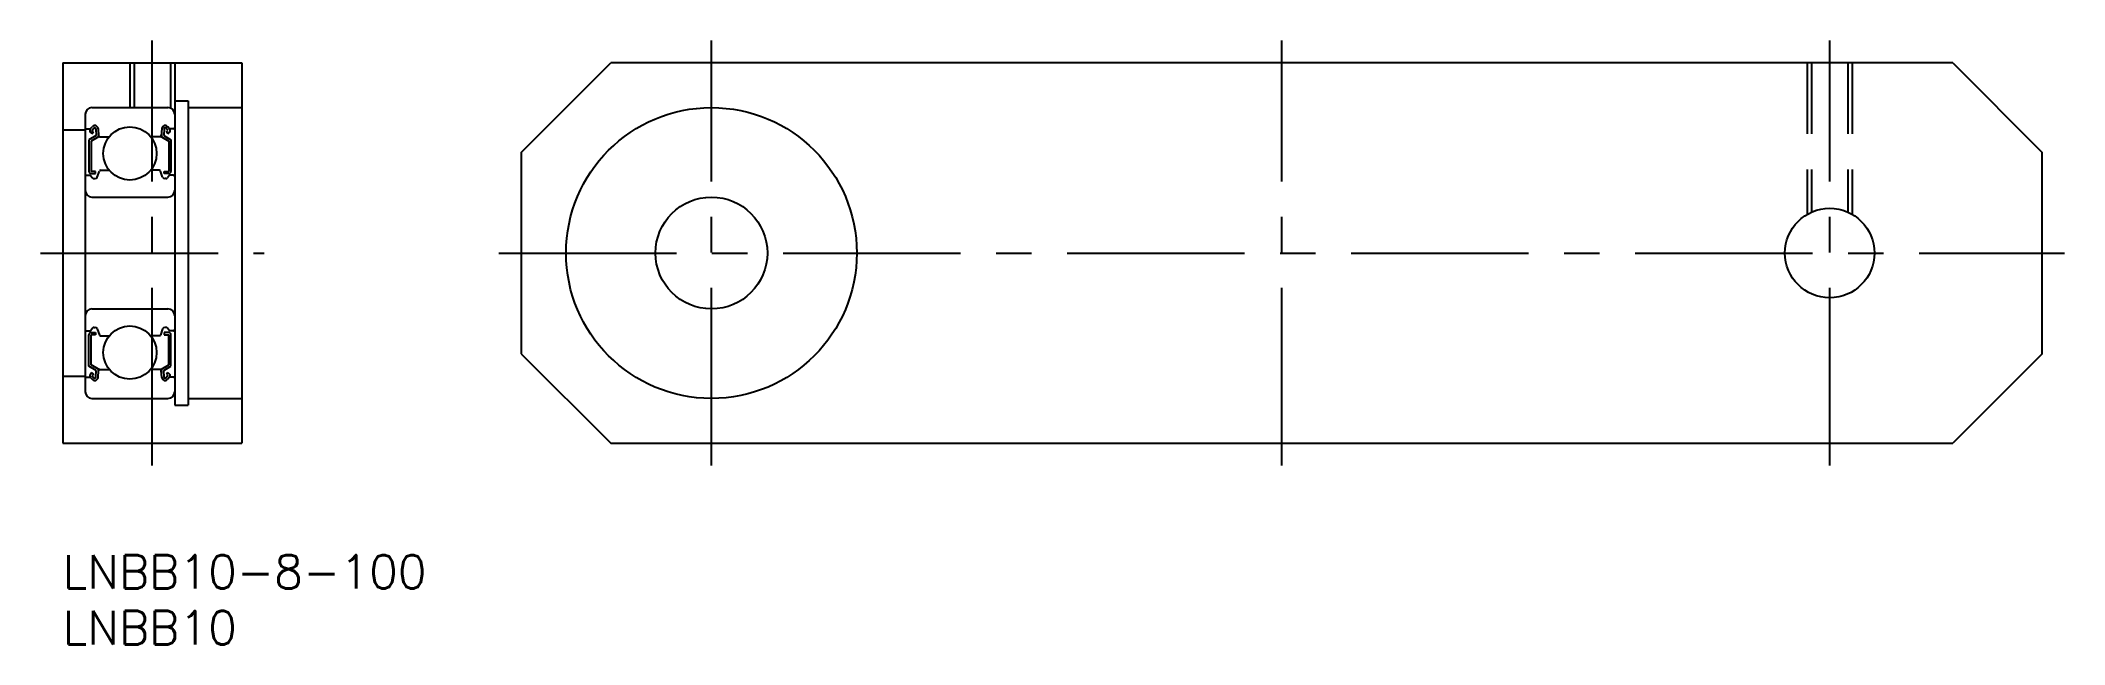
# Model space of a CAD drawing. Extents: x -2 to 179, y -8 to 46.
import ezdxf

# ---------------------------------------------------------------- set-up
doc = ezdxf.new("R2010")
doc.units = 0
doc.header["$LTSCALE"] = 0.5
doc.linetypes.add('CENTER', pattern=[50.8, 31.75, -6.35, 6.35, -6.35])
doc.linetypes.add('DASHED', pattern=[19.05, 12.7, -6.35])
for name, color, linetype in [('MSM_CENTER', 1, 'CENTER'), ('MSM_CONTINUOUS', 7, 'CONTINUOUS'), ('MSM_DASHED', 4, 'DASHED'), ('MSM_PART_NUMBER', 7, 'CONTINUOUS')]:
    doc.layers.add(name, color=color, linetype=linetype)
doc.styles.get("Standard").update_dxf_attribs({"font": 'txt.shx', "height": 3, "bigfont": 'bigfont.shx'})

# ---------------------------------------------------------------- blocks, each defined once
blk = doc.blocks.new('*U19')
at = {"layer": 'MSM_PART_NUMBER'}
blk.add_text('LNBB10-8-100', height=3, dxfattribs=at).set_placement((0, -3))
blk = doc.blocks.new('*U20')
at = {"layer": 'MSM_PART_NUMBER'}
blk.add_text('LNBB10', height=3, dxfattribs=at).set_placement((0, -8))

msp = doc.modelspace()

# ---------------------------------------------------------------- linework, layer by layer
at = {"layer": 'MSM_CENTER'}
for p, q in [((8, 8), (8, 46)), ((58, 8), (58, 46)), ((109, 8), (109, 46)), ((158, 8), (158, 46)), ((-2, 27), (18, 27)), ((39, 27), (179, 27))]:
    msp.add_line(p, q, dxfattribs=at)
at = {"layer": 'MSM_CONTINUOUS'}
for p, q in [((0, 44), (16, 44)), ((0, 44), (0, 10)), ((16, 44), (16, 10)), ((41, 36), (49, 44)), ((169, 44), (49, 44)), ((169, 44), (177, 36)), ((2.6, 40), (9.4, 40)), ((10, 40.6), (11.2, 40.6)), ((10, 40.6), (10, 13.4)), ((11.2, 40.6), (11.2, 13.4)), ((11.2, 40), (16, 40)), ((2, 39.4), (2, 14.6)), ((2.1, 38.1), (2.46, 38.1)), ((2.45, 38.09), (2.62, 38.29)), ((2.6, 37.96), (2.77, 38.16)), ((2.95, 38.1), (2.98, 37.5)), ((3.15, 38.12), (3.2, 37.49)), ((8.85, 38.12), (8.8, 37.49)), ((9.05, 38.1), (9.02, 37.5)), ((9.4, 37.96), (9.23, 38.16)), ((9.55, 38.09), (9.38, 38.29)), ((9.9, 38.1), (9.54, 38.1)), ((0, 38), (2, 38)), ((2.98, 37.5), (2.33, 37.12)), ((2.33, 37.12), (2.33, 34.3)), ((2.6, 37.67), (2.46, 37.82)), ((3.18, 37.38), (2.53, 37.01)), ((2.53, 37.01), (2.53, 34.3)), ((2.74, 37.82), (2.6, 37.96)), ((2.6, 37.67), (2.74, 37.82)), ((3.18, 37.75), (3.18, 37.38)), ((3.3, 37.4), (4.15, 37.4)), ((8.7, 37.4), (7.85, 37.4)), ((8.82, 37.75), (8.82, 37.38)), ((8.82, 37.38), (9.47, 37.01)), ((9.02, 37.5), (9.67, 37.12)), ((9.26, 37.82), (9.4, 37.96)), ((9.4, 37.67), (9.26, 37.82)), ((9.4, 37.67), (9.54, 37.82)), ((9.47, 37.01), (9.47, 34.3)), ((9.67, 37.12), (9.67, 34.3)), ((3.37, 34.4), (4.15, 34.4)), ((8.63, 34.4), (7.85, 34.4)), ((41, 36), (41, 18)), ((177, 18), (177, 36)), ((2.1, 33.95), (2.45, 33.95)), ((2.45, 33.95), (2.64, 33.72)), ((2.93, 34.3), (2.53, 34.3)), ((2.53, 34.1), (2.93, 34.1)), ((2.79, 33.65), (2.89, 33.65)), ((2.93, 34.1), (2.93, 34.3)), ((3.08, 33.78), (3.28, 34.33)), ((8.92, 33.78), (8.72, 34.33)), ((9.07, 34.1), (9.07, 34.3)), ((9.07, 34.3), (9.47, 34.3)), ((9.47, 34.1), (9.07, 34.1)), ((9.21, 33.65), (9.11, 33.65)), ((9.55, 33.95), (9.36, 33.72)), ((9.9, 33.95), (9.55, 33.95)), ((2.6, 32), (9.4, 32)), ((2.6, 22), (9.4, 22)), ((2.1, 20.05), (2.45, 20.05)), ((2.45, 20.05), (2.64, 20.28)), ((2.79, 20.35), (2.89, 20.35)), ((3.08, 20.22), (3.28, 19.67)), ((8.92, 20.22), (8.72, 19.67)), ((9.21, 20.35), (9.11, 20.35)), ((9.55, 20.05), (9.36, 20.28)), ((9.9, 20.05), (9.55, 20.05)), ((2.33, 16.87), (2.33, 19.7)), ((2.53, 19.9), (2.93, 19.9)), ((2.93, 19.7), (2.53, 19.7)), ((2.53, 16.99), (2.53, 19.7)), ((2.93, 19.9), (2.93, 19.7)), ((3.37, 19.6), (4.15, 19.6)), ((8.63, 19.6), (7.85, 19.6)), ((9.07, 19.9), (9.07, 19.7)), ((9.47, 19.9), (9.07, 19.9)), ((9.07, 19.7), (9.47, 19.7)), ((9.47, 16.99), (9.47, 19.7)), ((9.67, 16.87), (9.67, 19.7)), ((2.98, 16.5), (2.33, 16.87)), ((2.6, 16.33), (2.46, 16.18)), ((3.18, 16.62), (2.53, 16.99)), ((2.6, 16.33), (2.74, 16.18)), ((2.95, 15.9), (2.98, 16.5)), ((3.15, 15.88), (3.2, 16.51)), ((3.18, 16.25), (3.18, 16.62)), ((3.3, 16.6), (4.15, 16.6)), ((8.7, 16.6), (7.85, 16.6)), ((8.85, 15.88), (8.8, 16.51)), ((8.82, 16.62), (9.47, 16.99)), ((8.82, 16.25), (8.82, 16.62)), ((9.02, 16.5), (9.67, 16.87)), ((9.05, 15.9), (9.02, 16.5)), ((9.4, 16.33), (9.26, 16.18)), ((9.4, 16.33), (9.54, 16.18)), ((41, 18), (49, 10)), ((177, 18), (169, 10)), ((0, 16), (2, 16)), ((2.1, 15.9), (2.46, 15.9)), ((2.45, 15.91), (2.62, 15.71)), ((2.74, 16.18), (2.6, 16.04)), ((2.6, 16.04), (2.77, 15.84)), ((9.4, 16.04), (9.23, 15.84)), ((9.26, 16.18), (9.4, 16.04)), ((9.55, 15.91), (9.38, 15.71)), ((9.9, 15.9), (9.54, 15.9)), ((2.6, 14), (9.4, 14)), ((4.3, 14), (4.3, 14)), ((10, 13.4), (11.2, 13.4)), ((11.2, 14), (16, 14)), ((0, 10), (16, 10)), ((49, 10), (169, 10))]:
    msp.add_line(p, q, dxfattribs=at)
for centre, radius in [((58, 27), 13), ((6, 35.9), 2.38), ((58, 27), 5), ((158, 27), 4), ((6, 18.1), 2.38)]:
    msp.add_circle(centre, radius, dxfattribs=at)
for centre, radius, start, end in [((2.6, 39.4), 0.6, 90, 180), ((9.4, 39.4), 0.6, 0, 90), ((2.1, 38.2), 0.1, 180, 270), ((2.6, 37.96), 0.2, 140.137, 225.002), ((2.85, 38.1), 0.3, 4.9354, 140.137), ((2.85, 38.1), 0.1, 3.1017, 139.9503), ((9.15, 38.1), 0.3, 39.863, 175.0646), ((9.15, 38.1), 0.1, 40.0497, 176.8983), ((9.4, 37.96), 0.2, 314.998, 39.863), ((9.9, 38.2), 0.1, 270, 0), ((3.3, 37.5), 0.1, 184.9354, 270), ((8.7, 37.5), 0.1, 270, 355.0646), ((3.37, 34.3), 0.1, 90, 159.9916), ((8.63, 34.3), 0.1, 20.0084, 90), ((2.1, 33.85), 0.1, 90, 180.8103), ((2.6, 32.6), 0.6, 180, 270), ((2.53, 34.3), 0.2, 180, 270), ((2.79, 33.85), 0.2, 219.9762, 270), ((2.89, 33.85), 0.2, 270, 339.9916), ((9.11, 33.85), 0.2, 200.0084, 270), ((9.21, 33.85), 0.2, 270, 320.0238), ((9.4, 32.6), 0.6, 270, 0), ((9.47, 34.3), 0.2, 270, 0), ((9.9, 33.85), 0.1, 359.1897, 90), ((2.6, 21.4), 0.6, 90, 180), ((9.4, 21.4), 0.6, 0, 90), ((2.1, 20.15), 0.1, 179.1897, 270), ((2.79, 20.15), 0.2, 90, 140.0238), ((2.89, 20.15), 0.2, 20.0084, 90), ((9.11, 20.15), 0.2, 90, 159.9916), ((9.21, 20.15), 0.2, 39.9762, 90), ((9.9, 20.15), 0.1, 270, 0.8103), ((2.53, 19.7), 0.2, 90, 180), ((3.37, 19.7), 0.1, 200.0084, 270), ((8.63, 19.7), 0.1, 270, 339.9916), ((9.47, 19.7), 0.2, 0, 90), ((3.3, 16.5), 0.1, 90, 175.0646), ((8.7, 16.5), 0.1, 4.9354, 90), ((2.1, 15.8), 0.1, 90, 180), ((2.6, 14.6), 0.6, 180, 270), ((2.6, 16.04), 0.2, 134.998, 219.863), ((2.85, 15.9), 0.3, 219.863, 355.0646), ((2.85, 15.9), 0.1, 220.0497, 356.8983), ((9.15, 15.9), 0.3, 184.9354, 320.137), ((9.15, 15.9), 0.1, 183.1017, 319.9503), ((9.4, 14.6), 0.6, 270, 0), ((9.4, 16.04), 0.2, 320.137, 45.002), ((9.9, 15.8), 0.1, 0, 90)]:
    msp.add_arc(centre, radius, start, end, dxfattribs=at)
at = {"layer": 'MSM_DASHED'}
for p, q in [((6, 44), (6, 40)), ((6.38, 44), (6.38, 40)), ((9.62, 44), (9.62, 39.96)), ((10, 44), (10, 39.4)), ((156, 44), (156, 30.46)), ((156.38, 44), (156.38, 30.66)), ((159.62, 44), (159.62, 30.66)), ((160, 44), (160, 30.46))]:
    msp.add_line(p, q, dxfattribs=at)

# ---------------------------------------------------------------- block references
at = {"layer": 'MSM_CONTINUOUS'}
for name in ['*U19', '*U20']:
    msp.add_blockref(name, (0, 0), dxfattribs=at)

doc.saveas('drawing.dxf')
